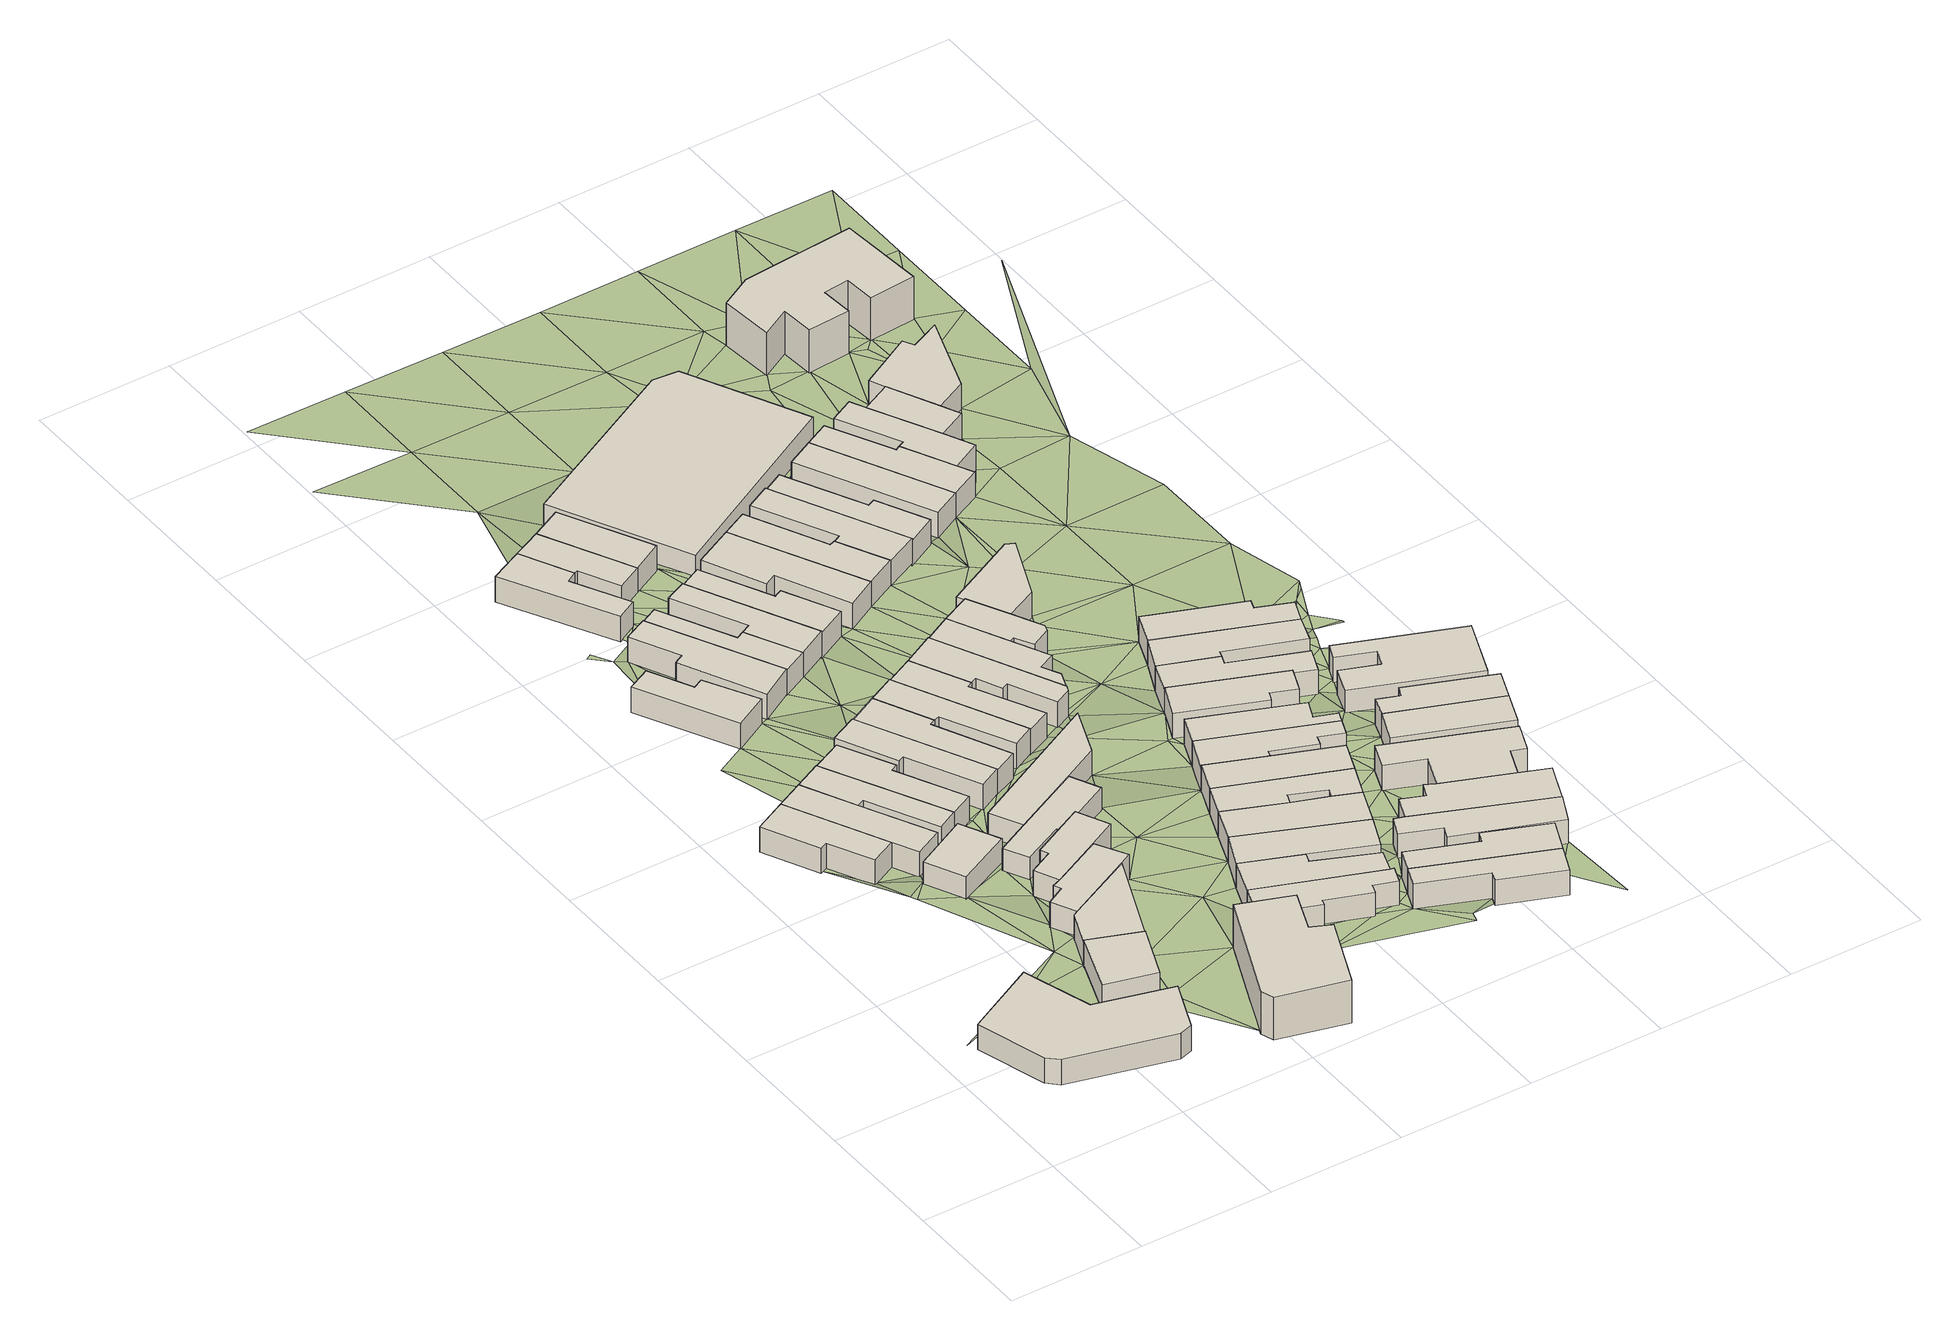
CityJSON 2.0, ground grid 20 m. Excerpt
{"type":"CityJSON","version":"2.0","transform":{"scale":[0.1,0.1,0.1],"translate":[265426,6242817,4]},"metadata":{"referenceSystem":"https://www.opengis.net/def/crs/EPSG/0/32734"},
"CityObjects":{
"building1":{"type":"Building","attributes":{"address":"475 Junction Road Salt River Cape Town","building":"retail","building:levels":1,"building_height":4.1,"plus_code":"4FRW3FC6+FX9","ground_height":7,"roof_height":11.1},"geometry":[{"type":"Solid","lod":"1","boundaries":[[[[0,1,2,3]],[[1,4,5,2]],[[4,6,7,5]],[[6,8,9,7]],[[8,10,11,9]],[[10,12,13,11]],[[12,14,15,13]],[[14,0,3,15]],[[3,2,5,7,9,11,13,15]],[[14,12,10,8,6,4,1,0]]]]}]},
"building2":{"type":"Building","attributes":{"address":"21 Greef Street Salt River Cape Town","building":"house","building:levels":1,"building_height":4.1,"plus_code":"4FRW3FC6+MX3","ground_height":6.04,"roof_height":10.14},"geometry":[{"type":"Solid","lod":"1","boundaries":[[[[16,17,18,19]],[[17,20,21,18]],[[20,22,23,21]],[[22,24,25,23]],[[24,26,27,25]],[[26,16,19,27]],[[19,18,21,23,25,27]],[[26,24,22,20,17,16]]]]}]},
"building3":{"type":"Building","attributes":{"address":"30 Westminster Road Salt River Cape Town","building":"house","building:levels":1,"building_height":4.1,"plus_code":"4FRW3FC7+F2Q","ground_height":7.09,"roof_height":11.19},"geometry":[{"type":"Solid","lod":"1","boundaries":[[[[28,29,30,31]],[[29,32,33,30]],[[32,34,35,33]],[[34,28,31,35]],[[31,30,33,35]],[[34,32,29,28]]]]}]},
"building4":{"type":"Building","attributes":{"address":"23 Greef Street Salt River Cape Town","building":"house","building:levels":1,"building_height":4.1,"plus_code":"4FRW3FC7+J2J","ground_height":6.04,"roof_height":10.14},"geometry":[{"type":"Solid","lod":"1","boundaries":[[[[36,16,19,37]],[[16,26,27,19]],[[26,38,39,27]],[[38,40,41,39]],[[40,42,43,41]],[[42,36,37,43]],[[37,19,27,39,41,43]],[[42,40,38,26,16,36]]]]}]},
"building5":{"type":"Building","attributes":{"address":"16 Westminster Road Salt River Cape Town","building":"house","building:levels":1,"building_height":4.1,"plus_code":"4FRW3FC7+H2W","ground_height":6.16,"roof_height":10.26},"geometry":[{"type":"Solid","lod":"1","boundaries":[[[[44,45,46,47]],[[45,48,49,46]],[[48,50,51,49]],[[50,44,47,51]],[[47,46,49,51]],[[50,48,45,44]]]]}]},
"building6":{"type":"Building","attributes":{"address":"25 Greef Street Salt River Cape Town","building":"house","building:levels":1,"building_height":4.1,"plus_code":"4FRW3FC7+M23","ground_height":6.04,"roof_height":10.14},"geometry":[{"type":"Solid","lod":"1","boundaries":[[[[52,36,37,53]],[[36,42,43,37]],[[42,54,55,43]],[[54,56,57,55]],[[56,58,59,57]],[[58,52,53,59]],[[53,37,43,55,57,59]],[[58,56,54,42,36,52]]]]}]},
"building7":{"type":"Building","attributes":{"address":"26 Westminster Road Salt River Cape Town","building":"house","building:levels":1,"building_height":4.1,"plus_code":"4FRW3FC7+G36","ground_height":6.74,"roof_height":10.84},"geometry":[{"type":"Solid","lod":"1","boundaries":[[[[60,61,62,63]],[[61,64,65,62]],[[64,66,67,65]],[[66,68,69,67]],[[68,60,63,69]],[[63,62,65,67,69]],[[68,66,64,61,60]]]]}]},
"building8":{"type":"Building","attributes":{"address":"30 Greef Street Salt River Cape Town","building":"house","building:levels":1,"building_height":4.1,"plus_code":"4FRW3FC6+QX5","ground_height":5.65,"roof_height":9.75},"geometry":[{"type":"Solid","lod":"1","boundaries":[[[[70,71,72,73]],[[71,74,75,72]],[[74,76,77,75]],[[76,78,79,77]],[[78,80,81,79]],[[80,70,73,81]],[[73,72,75,77,79,81]],[[80,78,76,74,71,70]]]]}]},
"building9":{"type":"Building","attributes":{"address":"24 Westminster Road Salt River Cape Town","building":"house","building:levels":1,"building_height":4.1,"plus_code":"4FRW3FC7+G3V","ground_height":6.74,"roof_height":10.84},"geometry":[{"type":"Solid","lod":"1","boundaries":[[[[61,82,83,62]],[[82,84,85,83]],[[84,86,87,85]],[[86,88,89,87]],[[88,90,91,89]],[[90,92,93,91]],[[92,64,65,93]],[[64,61,62,65]],[[62,83,85,87,89,91,93,65]],[[64,92,90,88,86,84,82,61]]]]}]},
"building10":{"type":"Building","attributes":{"address":"27 Greef Street Salt River Cape Town","building":"house","building:levels":1,"building_height":4.1,"plus_code":"4FRW3FC7+J2X","ground_height":5.93,"roof_height":10.03},"geometry":[{"type":"Solid","lod":"1","boundaries":[[[[94,95,96,97]],[[95,98,99,96]],[[98,100,101,99]],[[100,102,103,101]],[[102,104,105,103]],[[104,94,97,105]],[[97,96,99,101,103,105]],[[104,102,100,98,95,94]]]]}]},
"building11":{"type":"Building","attributes":{"address":"47 Westminster Road Salt River Cape Town","building":"retail","building:levels":2,"building_height":6.9,"plus_code":"4FRW3FC7+C4C","ground_height":7.15,"roof_height":14.05},"geometry":[{"type":"Solid","lod":"1","boundaries":[[[[106,107,108,109]],[[107,110,111,108]],[[110,112,113,111]],[[112,114,115,113]],[[114,116,117,115]],[[116,118,119,117]],[[118,106,109,119]],[[109,108,111,113,115,117,119]],[[118,116,114,112,110,107,106]]]]}]},
"building12":{"type":"Building","attributes":{"address":"Westminster Road Salt River Cape Town","building":"house","building:levels":1,"building_height":4.1,"plus_code":"4FRW3FC7+H38","ground_height":6.74,"roof_height":10.84},"geometry":[{"type":"Solid","lod":"1","boundaries":[[[[84,120,121,85]],[[120,122,123,121]],[[122,124,125,123]],[[124,126,127,125]],[[126,128,129,127]],[[128,130,131,129]],[[130,86,87,131]],[[86,84,85,87]],[[85,121,123,125,127,129,131,87]],[[86,130,128,126,124,122,120,84]]]]}]},
"building13":{"type":"Building","attributes":{"address":"48 Foundry Road Salt River Cape Town","building":"house","building:levels":1,"building_height":4.1,"plus_code":"4FRW3FC6+VX5","ground_height":5.09,"roof_height":9.19},"geometry":[{"type":"Solid","lod":"1","boundaries":[[[[132,133,134,135]],[[133,136,137,134]],[[136,138,139,137]],[[138,140,141,139]],[[140,142,143,141]],[[142,132,135,143]],[[135,134,137,139,141,143]],[[142,140,138,136,133,132]]]]}]},
"building14":{"type":"Building","attributes":{"address":"Greef Street Salt River Cape Town","building":"house","building:levels":1,"building_height":4.1,"plus_code":"4FRW3FC7+Q2F","ground_height":5.55,"roof_height":9.65},"geometry":[{"type":"Solid","lod":"1","boundaries":[[[[144,145,146,147]],[[145,148,149,146]],[[148,150,151,149]],[[150,152,153,151]],[[152,154,155,153]],[[154,144,147,155]],[[147,146,149,151,153,155]],[[154,152,150,148,145,144]]]]}]},
"building15":{"type":"Building","attributes":{"address":"29 Greef Street Salt River Cape Town","building":"house","building:levels":1,"building_height":4.1,"plus_code":"4FRW3FC7+M36","ground_height":5.93,"roof_height":10.03},"geometry":[{"type":"Solid","lod":"1","boundaries":[[[[156,157,158,159]],[[157,160,161,158]],[[160,162,163,161]],[[162,164,165,163]],[[164,166,167,165]],[[166,156,159,167]],[[159,158,161,163,165,167]],[[166,164,162,160,157,156]]]]}]},
"building16":{"type":"Building","attributes":{"address":"Westminster Road Salt River Cape Town","building":"house","building:levels":1,"building_height":4.1,"plus_code":"4FRW3FC7+H3W","ground_height":5.91,"roof_height":10.01},"geometry":[{"type":"Solid","lod":"1","boundaries":[[[[168,169,170,171]],[[169,172,173,170]],[[172,174,175,173]],[[174,176,177,175]],[[176,178,179,177]],[[178,180,181,179]],[[180,182,183,181]],[[182,168,171,183]],[[171,170,173,175,177,179,181,183]],[[182,180,178,176,174,172,169,168]]]]}]},
"building17":{"type":"Building","attributes":{"address":"Greef Street Salt River Cape Town","building":"house","building:levels":1,"building_height":4.1,"plus_code":"4FRW3FC7+R23","ground_height":5.38,"roof_height":9.48},"geometry":[{"type":"Solid","lod":"1","boundaries":[[[[184,185,186,187]],[[185,188,189,186]],[[188,190,191,189]],[[190,192,193,191]],[[192,194,195,193]],[[194,184,187,195]],[[187,186,189,191,193,195]],[[194,192,190,188,185,184]]]]}]},
"building18":{"type":"Building","attributes":{"address":"31 Greef Street Salt River Cape Town","building":"house","building:levels":1,"building_height":4.1,"plus_code":"4FRW3FC7+M38","ground_height":5.55,"roof_height":9.65},"geometry":[{"type":"Solid","lod":"1","boundaries":[[[[196,197,198,199]],[[197,200,201,198]],[[200,202,203,201]],[[202,204,205,203]],[[204,206,207,205]],[[206,196,199,207]],[[199,198,201,203,205,207]],[[206,204,202,200,197,196]]]]}]},
"building19":{"type":"Building","attributes":{"address":"50 Foundry Road Salt River Cape Town","building":"house","building:levels":1,"building_height":4.1,"plus_code":"4FRW3FC7+V2J","ground_height":5.09,"roof_height":9.19},"geometry":[{"type":"Solid","lod":"1","boundaries":[[[[142,140,141,143]],[[140,208,209,141]],[[208,210,211,209]],[[210,212,213,211]],[[212,214,215,213]],[[214,142,143,215]],[[143,141,209,211,213,215]],[[214,212,210,208,140,142]]]]}]},
"building20":{"type":"Building","attributes":{"address":"18 Westminster Road Salt River Cape Town","building":"house","building:levels":1,"building_height":4.1,"plus_code":"4FRW3FC7+J4C","ground_height":5.91,"roof_height":10.01},"geometry":[{"type":"Solid","lod":"1","boundaries":[[[[172,216,217,173]],[[216,218,219,217]],[[218,220,221,219]],[[220,174,175,221]],[[174,172,173,175]],[[173,217,219,221,175]],[[174,220,218,216,172]]]]}]},
"building21":{"type":"Building","attributes":{"address":"Greef Street Salt River Cape Town","building":"house","building:levels":1,"building_height":4.1,"plus_code":"4FRW3FC7+R36","ground_height":5.38,"roof_height":9.48},"geometry":[{"type":"Solid","lod":"1","boundaries":[[[[190,188,189,191]],[[188,222,223,189]],[[222,224,225,223]],[[224,226,227,225]],[[226,228,229,227]],[[228,190,191,229]],[[191,189,223,225,227,229]],[[228,226,224,222,188,190]]]]}]},
"building22":{"type":"Building","attributes":{"address":"52 Foundry Road Salt River Cape Town","building":"house","building:levels":1,"building_height":4.1,"plus_code":"4FRW3FC7+V2P","ground_height":5.09,"roof_height":9.19},"geometry":[{"type":"Solid","lod":"1","boundaries":[[[[214,212,213,215]],[[212,230,231,213]],[[230,232,233,231]],[[232,214,215,233]],[[215,213,231,233]],[[232,230,212,214]]]]}]},
"building23":{"type":"Building","attributes":{"address":"33 Greef Street Salt River Cape Town","building":"house","building:levels":1,"building_height":4.1,"plus_code":"4FRW3FC7+M3Q","ground_height":5.55,"roof_height":9.65},"geometry":[{"type":"Solid","lod":"1","boundaries":[[[[234,196,199,235]],[[196,206,207,199]],[[206,236,237,207]],[[236,238,239,237]],[[238,240,241,239]],[[240,234,235,241]],[[235,199,207,237,239,241]],[[240,238,236,206,196,234]]]]}]},
"building24":{"type":"Building","attributes":{"address":"45 Westminster Road Salt River Cape Town","building":"house","building:levels":1,"building_height":4.1,"plus_code":"4FRW3FC7+F4Q","ground_height":6.74,"roof_height":10.84},"geometry":[{"type":"Solid","lod":"1","boundaries":[[[[242,243,244,245]],[[243,246,247,244]],[[246,248,249,247]],[[248,250,251,249]],[[250,252,253,251]],[[252,254,255,253]],[[254,256,257,255]],[[256,258,259,257]],[[258,242,245,259]],[[245,244,247,249,251,253,255,257,259]],[[258,256,254,252,250,248,246,243,242]]]]}]},
"building25":{"type":"Building","attributes":{"address":"43 Westminster Road Salt River Cape Town","building":"house","building:levels":1,"building_height":4.1,"plus_code":"4FRW3FC7+F5P","ground_height":6.65,"roof_height":10.75},"geometry":[{"type":"Solid","lod":"1","boundaries":[[[[260,261,262,263]],[[261,264,265,262]],[[264,266,267,265]],[[266,268,269,267]],[[268,270,271,269]],[[270,260,263,271]],[[263,262,265,267,269,271]],[[270,268,266,264,261,260]]]]}]},
"building26":{"type":"Building","attributes":{"address":"Greef Street Salt River Cape Town","building":"house","building:levels":1,"building_height":4.1,"plus_code":"4FRW3FC7+R33","ground_height":5.1,"roof_height":9.2},"geometry":[{"type":"Solid","lod":"1","boundaries":[[[[272,273,274,275]],[[273,276,277,274]],[[276,278,279,277]],[[278,280,281,279]],[[280,282,283,281]],[[282,272,275,283]],[[275,274,277,279,281,283]],[[282,280,278,276,273,272]]]]}]},
"building27":{"type":"Building","attributes":{"address":"35 Greef Street Salt River Cape Town","building":"house","building:levels":1,"building_height":4.1,"plus_code":"4FRW3FC7+M4F","ground_height":5.43,"roof_height":9.53},"geometry":[{"type":"Solid","lod":"1","boundaries":[[[[284,285,286,287]],[[285,288,289,286]],[[288,290,291,289]],[[290,292,293,291]],[[292,294,295,293]],[[294,284,287,295]],[[287,286,289,291,293,295]],[[294,292,290,288,285,284]]]]}]},
"building28":{"type":"Building","attributes":{"address":"41 Westminster Road Salt River Cape Town","building":"house","building:levels":1,"building_height":4.1,"plus_code":"4FRW3FC7+G54","ground_height":6.65,"roof_height":10.75},"geometry":[{"type":"Solid","lod":"1","boundaries":[[[[270,268,269,271]],[[268,296,297,269]],[[296,298,299,297]],[[298,300,301,299]],[[300,270,271,301]],[[271,269,297,299,301]],[[300,298,296,268,270]]]]}]},
"building29":{"type":"Building","attributes":{"address":"37 Greef Street Salt River Cape Town","building":"house","building:levels":1,"building_height":4.1,"plus_code":"4FRW3FC7+P48","ground_height":5.43,"roof_height":9.53},"geometry":[{"type":"Solid","lod":"1","boundaries":[[[[302,284,287,303]],[[284,294,295,287]],[[294,304,305,295]],[[304,306,307,305]],[[306,308,309,307]],[[308,310,311,309]],[[310,312,313,311]],[[312,314,315,313]],[[314,302,303,315]],[[303,287,295,305,307,309,311,313,315]],[[314,312,310,308,306,304,294,284,302]]]]}]},
"building30":{"type":"Building","attributes":{"address":"40 Greef Street Salt River Cape Town","building":"house","building:levels":1,"building_height":4.1,"plus_code":"4FRW3FC7+R3Q","ground_height":5.1,"roof_height":9.2},"geometry":[{"type":"Solid","lod":"1","boundaries":[[[[316,317,318,319]],[[317,320,321,318]],[[320,322,323,321]],[[322,324,325,323]],[[324,326,327,325]],[[326,316,319,327]],[[319,318,321,323,325,327]],[[326,324,322,320,317,316]]]]}]},
"building31":{"type":"Building","attributes":{"address":"39 Westminster Road Salt River Cape Town","building":"house","building:levels":1,"building_height":4.1,"plus_code":"4FRW3FC7+G5H","ground_height":6.65,"roof_height":10.75},"geometry":[{"type":"Solid","lod":"1","boundaries":[[[[300,298,299,301]],[[298,328,329,299]],[[328,330,331,329]],[[330,332,333,331]],[[332,334,335,333]],[[334,300,301,335]],[[301,299,329,331,333,335]],[[334,332,330,328,298,300]]]]}]},
"building32":{"type":"Building","attributes":{"address":"39 Greef Street Salt River Cape Town","building":"house","building:levels":1,"building_height":4.1,"plus_code":"4FRW3FC7+P52","ground_height":5.2,"roof_height":9.3},"geometry":[{"type":"Solid","lod":"1","boundaries":[[[[336,337,338,339]],[[337,340,341,338]],[[340,342,343,341]],[[342,344,345,343]],[[344,346,347,345]],[[346,348,349,347]],[[348,336,339,349]],[[339,338,341,343,345,347,349]],[[348,346,344,342,340,337,336]]]]}]},
"building33":{"type":"Building","attributes":{"address":"37 Westminster Road Salt River Cape Town","building":"house","building:levels":1,"building_height":4.1,"plus_code":"4FRW3FC7+G6R","ground_height":6.65,"roof_height":10.75},"geometry":[{"type":"Solid","lod":"1","boundaries":[[[[334,332,333,335]],[[332,350,351,333]],[[350,352,353,351]],[[352,330,331,353]],[[330,328,329,331]],[[328,354,355,329]],[[354,356,357,355]],[[356,334,335,357]],[[335,333,351,353,331,329,355,357]],[[356,354,328,330,352,350,332,334]]]]}]},
"building34":{"type":"Building","attributes":{"address":"42 Greef Street Salt River Cape Town","building":"house","building:levels":1,"building_height":4.1,"plus_code":"4FRW3FC7+R4R","ground_height":5.1,"roof_height":9.2},"geometry":[{"type":"Solid","lod":"1","boundaries":[[[[326,358,359,327]],[[358,360,361,359]],[[360,362,363,361]],[[362,364,365,363]],[[364,316,319,365]],[[316,326,327,319]],[[327,359,361,363,365,319]],[[316,364,362,360,358,326]]]]}]},
"building35":{"type":"Building","attributes":{"address":"35 Westminster Road Salt River Cape Town","building":"house","building:levels":1,"building_height":4.1,"plus_code":"4FRW3FC7+H66","ground_height":6.65,"roof_height":10.75},"geometry":[{"type":"Solid","lod":"1","boundaries":[[[[354,366,367,355]],[[366,368,369,367]],[[368,370,371,369]],[[370,356,357,371]],[[356,354,355,357]],[[355,367,369,371,357]],[[356,370,368,366,354]]]]}]},
"building36":{"type":"Building","attributes":{"address":"48 Portland Road Salt River Cape Town","building":"house","building:levels":1,"building_height":4.1,"plus_code":"4FRW3FC7+C6X","ground_height":7.24,"roof_height":11.34},"geometry":[{"type":"Solid","lod":"1","boundaries":[[[[372,373,374,375]],[[373,376,377,374]],[[376,378,379,377]],[[378,380,381,379]],[[380,382,383,381]],[[382,372,375,383]],[[375,374,377,379,381,383]],[[382,380,378,376,373,372]]]]}]},
"building37":{"type":"Building","attributes":{"address":"41 Greef Street Salt River Cape Town","building":"house","building:levels":1,"building_height":4.1,"plus_code":"4FRW3FC7+P5F","ground_height":5.2,"roof_height":9.3},"geometry":[{"type":"Solid","lod":"1","boundaries":[[[[384,336,339,385]],[[336,348,349,339]],[[348,386,387,349]],[[386,388,389,387]],[[388,390,391,389]],[[390,392,393,391]],[[392,394,395,393]],[[394,384,385,395]],[[385,339,349,387,389,391,393,395]],[[394,392,390,388,386,348,336,384]]]]}]},
"building38":{"type":"Building","attributes":{"address":"46 Portland Road Salt River Cape Town","building":"house","building:levels":1,"building_height":4.1,"plus_code":"4FRW3FC7+F73","ground_height":7.24,"roof_height":11.34},"geometry":[{"type":"Solid","lod":"1","boundaries":[[[[372,396,397,375]],[[396,398,399,397]],[[398,400,401,399]],[[400,402,403,401]],[[402,373,374,403]],[[373,372,375,374]],[[375,397,399,401,403,374]],[[373,402,400,398,396,372]]]]}]},
"building39":{"type":"Building","attributes":{"address":"70 Foundry Road Salt River Cape Town","building":"industrial","building:levels":1,"building_height":4.1,"plus_code":"4FRW3FC7+W46","ground_height":4.49,"roof_height":8.59},"geometry":[{"type":"Solid","lod":"1","boundaries":[[[[404,405,406,407]],[[405,408,409,406]],[[408,410,411,409]],[[410,412,413,411]],[[412,404,407,413]],[[407,406,409,411,413]],[[412,410,408,405,404]]]]}]},
"building40":{"type":"Building","attributes":{"address":"33 Westminster Road Salt River Cape Town","building":"house","building:levels":1,"building_height":4.1,"plus_code":"4FRW3FC7+H6R","ground_height":6.02,"roof_height":10.12},"geometry":[{"type":"Solid","lod":"1","boundaries":[[[[414,415,416,417]],[[415,418,419,416]],[[418,420,421,419]],[[420,422,423,421]],[[422,424,425,423]],[[424,426,427,425]],[[426,428,429,427]],[[428,414,417,429]],[[417,416,419,421,423,425,427,429]],[[428,426,424,422,420,418,415,414]]]]}]},
"building41":{"type":"Building","attributes":{"address":"44 Greef Street Salt River Cape Town","building":"house","building:levels":1,"building_height":4.1,"plus_code":"4FRW3FC7+R4X","ground_height":4.96,"roof_height":9.06},"geometry":[{"type":"Solid","lod":"1","boundaries":[[[[430,431,432,433]],[[431,434,435,432]],[[434,436,437,435]],[[436,438,439,437]],[[438,440,441,439]],[[440,430,433,441]],[[433,432,435,437,439,441]],[[440,438,436,434,431,430]]]]}]},
"building42":{"type":"Building","attributes":{"address":"31 Westminster Road Salt River Cape Town","building":"house","building:levels":1,"building_height":4.1,"plus_code":"4FRW3FC7+H6W","ground_height":6.02,"roof_height":10.12},"geometry":[{"type":"Solid","lod":"1","boundaries":[[[[428,426,427,429]],[[426,442,443,427]],[[442,444,445,443]],[[444,446,447,445]],[[446,448,449,447]],[[448,428,429,449]],[[429,427,443,445,447,449]],[[448,446,444,442,426,428]]]]}]},
"building43":{"type":"Building","attributes":{"address":"Portland Road Salt River Cape Town","building":"house","building:levels":1,"building_height":4.1,"plus_code":"4FRW3FC7+F7G","ground_height":6.65,"roof_height":10.75},"geometry":[{"type":"Solid","lod":"1","boundaries":[[[[450,451,452,453]],[[451,454,455,452]],[[454,456,457,455]],[[456,458,459,457]],[[458,460,461,459]],[[460,462,463,461]],[[462,450,453,463]],[[453,452,455,457,459,461,463]],[[462,460,458,456,454,451,450]]]]}]},
"building44":{"type":"Building","attributes":{"address":"43 Greef Street Salt River Cape Town","building":"house","building:levels":1,"building_height":4.1,"plus_code":"4FRW3FC7+Q54","ground_height":4.96,"roof_height":9.06},"geometry":[{"type":"Solid","lod":"1","boundaries":[[[[464,465,466,467]],[[465,468,469,466]],[[468,470,471,469]],[[470,472,473,471]],[[472,474,475,473]],[[474,464,467,475]],[[467,466,469,471,473,475]],[[474,472,470,468,465,464]]]]}]},
"building45":{"type":"Building","attributes":{"address":"29 Westminster Road Salt River Cape Town","building":"house","building:levels":1,"building_height":4.1,"plus_code":"4FRW3FC7+J6M","ground_height":6.02,"roof_height":10.12},"geometry":[{"type":"Solid","lod":"1","boundaries":[[[[476,477,478,479]],[[477,480,481,478]],[[480,482,483,481]],[[482,484,485,483]],[[484,486,487,485]],[[486,476,479,487]],[[479,478,481,483,485,487]],[[486,484,482,480,477,476]]]]}]},
"building46":{"type":"Building","attributes":{"address":"46 Greef Street Salt River Cape Town","building":"house","building:levels":1,"building_height":4.1,"plus_code":"4FRW3FC7+V52","ground_height":4.63,"roof_height":8.73},"geometry":[{"type":"Solid","lod":"1","boundaries":[[[[488,489,490,491]],[[489,492,493,490]],[[492,494,495,493]],[[494,496,497,495]],[[496,498,499,497]],[[498,488,491,499]],[[491,490,493,495,497,499]],[[498,496,494,492,489,488]]]]}]},
"building47":{"type":"Building","attributes":{"address":"Portland Road Salt River Cape Town","building":"house","building:levels":1,"building_height":4.1,"plus_code":"4FRW3FC7+F7X","ground_height":6.42,"roof_height":10.52},"geometry":[{"type":"Solid","lod":"1","boundaries":[[[[500,501,502,503]],[[501,504,505,502]],[[504,506,507,505]],[[506,508,509,507]],[[508,510,511,509]],[[510,512,513,511]],[[512,514,515,513]],[[514,500,503,515]],[[503,502,505,507,509,511,513,515]],[[514,512,510,508,506,504,501,500]]]]}]},
"building48":{"type":"Building","attributes":{"address":"27 Westminster Road Salt River Cape Town","building":"house","building:levels":1,"building_height":4.1,"plus_code":"4FRW3FC7+J6Q","ground_height":5.52,"roof_height":9.62},"geometry":[{"type":"Solid","lod":"1","boundaries":[[[[516,517,518,519]],[[517,520,521,518]],[[520,522,523,521]],[[522,524,525,523]],[[524,526,527,525]],[[526,528,529,527]],[[528,516,519,529]],[[519,518,521,523,525,527,529]],[[528,526,524,522,520,517,516]]]]}]},
"building49":{"type":"Building","attributes":{"address":"48 Greef Street Salt River Cape Town","building":"house","building:levels":1,"building_height":4.1,"plus_code":"4FRW3FC7+V55","ground_height":4.49,"roof_height":8.59},"geometry":[{"type":"Solid","lod":"1","boundaries":[[[[530,531,532,533]],[[531,534,535,532]],[[534,536,537,535]],[[536,530,533,537]],[[533,532,535,537]],[[536,534,531,530]]]]}]},
"building50":{"type":"Building","attributes":{"address":"Portland Road Salt River Cape Town","building":"house","building:levels":1,"building_height":4.1,"plus_code":"4FRW3FC7+G86","ground_height":6.42,"roof_height":10.52},"geometry":[{"type":"Solid","lod":"1","boundaries":[[[[504,538,539,505]],[[538,540,541,539]],[[540,542,543,541]],[[542,544,545,543]],[[544,546,547,545]],[[546,548,549,547]],[[548,506,507,549]],[[506,504,505,507]],[[505,539,541,543,545,547,549,507]],[[506,548,546,544,542,540,538,504]]]]}]},
"building51":{"type":"Building","attributes":{"address":"25 Westminster Road Salt River Cape Town","building":"house","building:levels":1,"building_height":4.1,"plus_code":"4FRW3FC7+M72","ground_height":5.52,"roof_height":9.62},"geometry":[{"type":"Solid","lod":"1","boundaries":[[[[528,526,527,529]],[[526,550,551,527]],[[550,552,553,551]],[[552,554,555,553]],[[554,556,557,555]],[[556,528,529,557]],[[529,527,551,553,555,557]],[[556,554,552,550,526,528]]]]}]},
"building52":{"type":"Building","attributes":{"address":"23 Westminster Road Salt River Cape Town","building":"house","building:levels":1,"building_height":4.1,"plus_code":"4FRW3FC7+M7F","ground_height":5.52,"roof_height":9.62},"geometry":[{"type":"Solid","lod":"1","boundaries":[[[[556,554,555,557]],[[554,558,559,555]],[[558,560,561,559]],[[560,562,563,561]],[[562,564,565,563]],[[564,556,557,565]],[[557,555,559,561,563,565]],[[564,562,560,558,554,556]]]]}]},
"building53":{"type":"Building","attributes":{"address":"50 Greef Street Salt River Cape Town","building":"house","building:levels":1,"building_height":4.1,"plus_code":"4FRW3FC7+V63","ground_height":4.49,"roof_height":8.59},"geometry":[{"type":"Solid","lod":"1","boundaries":[[[[566,567,568,569]],[[567,570,571,568]],[[570,572,573,571]],[[572,530,533,573]],[[530,536,537,533]],[[536,574,575,537]],[[574,566,569,575]],[[569,568,571,573,533,537,575]],[[574,536,530,572,570,567,566]]]]}]},
"building54":{"type":"Building","attributes":{"address":"38 Portland Road Salt River Cape Town","building":"house","building:levels":1,"building_height":4.1,"plus_code":"4FRW3FC7+G8V","ground_height":6.34,"roof_height":10.44},"geometry":[{"type":"Solid","lod":"1","boundaries":[[[[576,577,578,579]],[[577,580,581,578]],[[580,582,583,581]],[[582,576,579,583]],[[579,578,581,583]],[[582,580,577,576]]]]}]},
"building55":{"type":"Building","attributes":{"address":"36 Portland Road Salt River Cape Town","building":"house","building:levels":1,"building_height":4.1,"plus_code":"4FRW3FC7+H87","ground_height":6.34,"roof_height":10.44},"geometry":[{"type":"Solid","lod":"1","boundaries":[[[[576,582,583,579]],[[582,584,585,583]],[[584,586,587,585]],[[586,588,589,587]],[[588,590,591,589]],[[590,576,579,591]],[[579,583,585,587,589,591]],[[590,588,586,584,582,576]]]]}]},
"building56":{"type":"Building","attributes":{"address":"10 Westminster Road Salt River Cape Town","building":"house","building:levels":1,"building_height":4.1,"plus_code":"4FRW3FC7+V6M","ground_height":4.49,"roof_height":8.59},"geometry":[{"type":"Solid","lod":"1","boundaries":[[[[592,593,594,595]],[[593,596,597,594]],[[596,598,599,597]],[[598,567,568,599]],[[567,566,569,568]],[[566,600,601,569]],[[600,602,603,601]],[[602,592,595,603]],[[595,594,597,599,568,569,601,603]],[[602,600,566,567,598,596,593,592]]]]}]},
"building57":{"type":"Building","attributes":{"address":"34 Portland Road Salt River Cape Town","building":"house","building:levels":1,"building_height":4.1,"plus_code":"4FRW3FC7+H8W","ground_height":5.67,"roof_height":9.77},"geometry":[{"type":"Solid","lod":"1","boundaries":[[[[604,605,606,607]],[[605,608,609,606]],[[608,610,611,609]],[[610,612,613,611]],[[612,614,615,613]],[[614,616,617,615]],[[616,618,619,617]],[[618,604,607,619]],[[607,606,609,611,613,615,617,619]],[[618,616,614,612,610,608,605,604]]]]}]},
"building58":{"type":"Building","attributes":{"address":"8 Westminster Road Salt River Cape Town","building":"house","building:levels":1,"building_height":4.1,"plus_code":"4FRW3FC7+V6Q","ground_height":4.49,"roof_height":8.59},"geometry":[{"type":"Solid","lod":"1","boundaries":[[[[592,602,603,595]],[[602,620,621,603]],[[620,622,623,621]],[[622,624,625,623]],[[624,592,595,625]],[[595,603,621,623,625]],[[624,622,620,602,592]]]]}]},
"building59":{"type":"Building","attributes":{"address":"6 Westminster Road Salt River Cape Town","building":"house","building:levels":1,"building_height":4.1,"plus_code":"4FRW3FC7+V7V","ground_height":4.42,"roof_height":8.52},"geometry":[{"type":"Solid","lod":"1","boundaries":[[[[626,627,628,629]],[[627,630,631,628]],[[630,632,633,631]],[[632,634,635,633]],[[634,636,637,635]],[[636,638,639,637]],[[638,626,629,639]],[[629,628,631,633,635,637,639]],[[638,636,634,632,630,627,626]]]]}]},
"building60":{"type":"Building","attributes":{"address":"70 Foundry Road Salt River Cape Town","building":"industrial","building:levels":2,"building_height":6.9,"plus_code":"4FRW3FC7+X7C","ground_height":4.25,"roof_height":11.15},"geometry":[{"type":"Solid","lod":"1","boundaries":[[[[640,641,642,643]],[[641,644,645,642]],[[644,646,647,645]],[[646,648,649,647]],[[648,650,651,649]],[[650,652,653,651]],[[652,654,655,653]],[[654,656,657,655]],[[656,658,659,657]],[[658,660,661,659]],[[660,640,643,661]],[[643,642,645,647,649,651,653,655,657,659,661]],[[660,658,656,654,652,650,648,646,644,641,640]]]]}]},
"terrain1":{"type":"TINRelief","geometry":[{"type":"CompositeSurface","lod":"1","boundaries":[[[662,663,4]],[[4,664,665]],[[665,28,4]],[[665,664,666]],[[667,668,669]],[[670,667,669]],[[28,662,4]],[[667,670,671]],[[670,672,671]],[[665,666,673]],[[674,672,662]],[[671,672,674]],[[675,667,671]],[[667,675,676]],[[673,666,677]],[[662,28,678]],[[679,674,662]],[[666,680,677]],[[678,679,662]],[[671,681,675]],[[34,673,677]],[[678,682,679]],[[679,683,674]],[[36,52,684]],[[44,681,671]],[[685,686,679]],[[686,683,679]],[[687,688,689]],[[674,683,690]],[[688,681,689]],[[684,52,691]],[[677,680,114]],[[692,674,690]],[[686,693,683]],[[677,114,34]],[[44,689,681]],[[690,683,694]],[[694,683,695]],[[689,44,696]],[[695,683,697]],[[698,691,52]],[[694,695,699]],[[699,695,697]],[[700,701,702]],[[52,703,698]],[[692,704,44]],[[44,704,696]],[[705,692,690]],[[706,707,708]],[[707,700,709]],[[702,710,700]],[[698,711,691]],[[712,702,701]],[[710,709,700]],[[713,694,699]],[[704,692,705]],[[714,696,704]],[[703,160,698]],[[712,715,702]],[[716,696,714]],[[717,710,702]],[[717,709,710]],[[160,703,102]],[[718,34,114]],[[102,100,716]],[[712,711,715]],[[719,707,709]],[[718,61,34]],[[160,102,716]],[[720,713,699]],[[711,698,156]],[[714,704,721]],[[719,709,145]],[[711,156,715]],[[716,721,160]],[[716,714,721]],[[160,721,162]],[[704,722,721]],[[719,723,724]],[[145,725,719]],[[61,718,82]],[[726,114,112]],[[114,726,243]],[[727,82,120]],[[719,725,723]],[[718,114,243]],[[728,715,156]],[[107,729,110]],[[730,140,731]],[[730,731,723]],[[144,715,728]],[[729,112,110]],[[722,704,732]],[[208,140,730]],[[725,733,723]],[[120,82,734]],[[723,733,730]],[[728,156,196]],[[112,735,726]],[[192,733,725]],[[122,120,734]],[[718,736,82]],[[718,243,737]],[[738,142,214]],[[112,729,735]],[[733,192,190]],[[728,739,144]],[[740,730,733]],[[82,736,734]],[[190,228,733]],[[741,122,734]],[[742,738,743]],[[744,730,740]],[[737,736,718]],[[728,196,234]],[[745,746,747]],[[704,218,732]],[[745,732,746]],[[746,748,747]],[[729,749,735]],[[738,214,750]],[[222,739,728]],[[232,750,214]],[[735,749,751]],[[740,752,744]],[[284,728,234]],[[741,216,172]],[[334,734,736]],[[222,728,284]],[[753,743,754]],[[752,755,744]],[[750,232,755]],[[756,749,729]],[[741,734,370]],[[746,732,218]],[[734,334,356]],[[750,755,757]],[[758,755,752]],[[759,756,729]],[[218,240,746]],[[752,760,758]],[[757,755,758]],[[761,760,752]],[[738,750,762]],[[216,741,370]],[[222,284,276]],[[356,370,734]],[[743,738,762]],[[763,749,764]],[[761,765,760]],[[764,749,756]],[[766,767,768]],[[760,765,769]],[[268,266,770]],[[240,218,771]],[[766,771,767]],[[758,772,757]],[[773,768,767]],[[302,276,284]],[[765,276,324]],[[765,324,769]],[[756,774,764]],[[775,767,771]],[[776,764,774]],[[770,266,777]],[[775,778,767]],[[218,775,771]],[[302,324,276]],[[743,779,754]],[[780,776,777]],[[428,216,370]],[[756,759,781]],[[782,218,216]],[[776,774,402]],[[772,783,757]],[[777,776,402]],[[775,218,784]],[[779,743,762]],[[324,302,785]],[[428,782,216]],[[770,777,402]],[[756,781,378]],[[783,786,757]],[[402,787,770]],[[324,785,326]],[[332,330,350]],[[788,378,781]],[[298,770,787]],[[218,476,784]],[[786,434,757]],[[350,330,352]],[[762,750,408]],[[789,787,402]],[[782,476,218]],[[790,791,784]],[[792,754,779]],[[782,428,448]],[[793,794,795]],[[298,787,454]],[[796,326,785]],[[791,790,794]],[[477,782,448]],[[789,402,400]],[[797,786,783]],[[797,783,798]],[[386,348,799]],[[799,348,795]],[[794,790,795]],[[800,787,789]],[[384,796,785]],[[298,454,801]],[[782,477,476]],[[790,784,476]],[[326,796,358]],[[797,802,786]],[[298,801,328]],[[390,799,795]],[[801,454,451]],[[795,790,390]],[[803,804,368]],[[400,398,789]],[[477,448,480]],[[408,779,762]],[[805,328,801]],[[434,404,757]],[[528,790,476]],[[806,328,805]],[[354,328,806]],[[803,368,366]],[[807,805,801]],[[808,394,392]],[[809,358,796]],[[810,789,398]],[[807,811,805]],[[790,528,556]],[[394,808,812]],[[792,779,813]],[[790,564,390]],[[806,805,811]],[[392,390,564]],[[448,814,480]],[[431,358,809]],[[806,815,354]],[[815,366,354]],[[816,803,817]],[[817,803,366]],[[392,564,808]],[[790,556,564]],[[408,813,779]],[[806,811,818]],[[796,472,809]],[[817,366,815]],[[819,494,492]],[[810,398,396]],[[811,820,818]],[[821,819,492]],[[434,819,404]],[[810,372,822]],[[809,823,431]],[[396,372,810]],[[824,817,815]],[[484,482,480]],[[814,825,826]],[[814,484,480]],[[821,492,827]],[[808,828,812]],[[821,404,819]],[[829,792,813]],[[823,827,492]],[[817,830,831]],[[823,809,827]],[[817,824,830]],[[826,831,830]],[[828,808,564]],[[826,832,814]],[[832,484,814]],[[405,813,408]],[[472,833,809]],[[827,809,833]],[[812,828,470]],[[821,530,404]],[[834,835,836]],[[837,826,830]],[[542,824,815]],[[826,837,832]],[[833,472,470]],[[484,838,486]],[[838,484,832]],[[839,550,835]],[[530,572,404]],[[838,832,840]],[[832,837,841]],[[835,834,839]],[[564,562,828]],[[504,540,538]],[[841,837,842]],[[405,843,813]],[[404,572,596]],[[844,833,470]],[[838,840,845]],[[846,405,404]],[[847,572,848]],[[596,572,847]],[[834,838,845]],[[813,843,829]],[[828,844,470]],[[847,848,849]],[[542,850,824]],[[596,847,851]],[[847,849,851]],[[404,596,593]],[[845,852,834]],[[845,840,853]],[[839,834,852]],[[846,854,405]],[[855,833,844]],[[404,593,846]],[[832,841,856]],[[405,854,644]],[[857,839,852]],[[845,853,858]],[[405,644,843]],[[839,857,859]],[[860,562,560]],[[855,861,862]],[[857,852,863]],[[864,859,857]],[[863,852,865]],[[855,844,866]],[[865,852,867]],[[846,593,868]],[[593,592,624]],[[869,859,864]],[[843,870,829]],[[860,859,869]],[[562,871,828]],[[846,868,854]],[[861,855,866]],[[872,857,863]],[[562,860,873]],[[844,828,871]],[[874,593,624]],[[593,874,868]],[[863,865,875]],[[860,869,876]],[[877,861,620]],[[865,867,875]],[[868,878,854]],[[873,860,876]],[[620,861,866]],[[644,641,843]],[[879,876,869]],[[562,873,880]],[[869,881,879]],[[880,871,562]],[[641,870,843]],[[882,873,876]],[[883,866,844]],[[884,868,874]],[[620,885,622]],[[873,882,880]],[[871,886,844]],[[620,866,883]],[[884,874,636]],[[844,886,883]],[[883,885,620]],[[887,870,641]],[[888,884,636]],[[889,884,890]],[[884,888,890]],[[888,636,890]],[[890,891,889]],[[636,634,632]],[[632,890,636]],[[641,892,887]],[[893,885,883]],[[641,640,892]],[[632,885,893]],[[894,890,632]],[[887,892,640]],[[894,632,895]],[[893,895,632]],[[893,883,896]],[[894,897,640]],[[894,895,897]],[[887,640,898]],[[640,897,898]]]}]}
},
"vertices":[
[291,145,30],[177,176,30],[177,176,71],[291,145,71],[145,279,30],[145,279,71],[36,223,30],[36,223,71],[67,118,30],[67,118,71],[83,103,30],[83,103,71],[239,62,30],[239,62,71],[259,68,30],[259,68,71],
[92,751,20],[43,727,20],[43,727,61],[92,751,61],[83,646,20],[83,646,61],[94,651,20],[94,651,61],[126,587,20],[126,587,61],[164,606,20],[164,606,61],
[245,290,31],[212,200,31],[212,200,72],[245,290,72],[287,180,31],[287,180,72],[320,261,31],[320,261,72],
[133,771,20],[133,771,61],[182,569,20],[182,569,61],[224,590,20],[224,590,61],[172,693,20],[172,693,61],
[254,589,22],[173,548,22],[173,548,63],[254,589,63],[201,491,22],[201,491,63],[283,531,22],[283,531,63],
[174,791,20],[174,791,61],[183,698,20],[183,698,61],[234,597,20],[234,597,61],[265,613,20],[265,613,61],
[320,261,27],[377,398,27],[377,398,68],[320,261,68],[274,348,27],[274,348,68],[267,344,27],[267,344,68],[245,290,27],[245,290,68],
[73,1062,16],[146,921,16],[146,921,57],[73,1062,57],[197,948,16],[197,948,57],[155,1024,16],[155,1024,57],[140,1016,16],[140,1016,57],[108,1079,16],[108,1079,57],
[395,408,27],[395,408,68],[370,452,27],[370,452,68],[292,414,27],[292,414,68],[279,409,27],[279,409,68],[284,398,27],[284,398,68],[256,383,27],[256,383,68],
[174,791,19],[265,613,19],[265,613,60],[174,791,60],[300,630,19],[300,630,60],[249,730,19],[249,730,60],[260,735,19],[260,735,60],[220,813,19],[220,813,60],
[460,0,31],[506,108,31],[506,108,100],[460,0,100],[476,122,31],[476,122,100],[501,185,31],[501,185,100],[423,214,31],[423,214,100],[351,46,31],[351,46,100],[358,26,31],[358,26,100],
[411,473,27],[411,473,68],[388,520,27],[388,520,68],[358,505,27],[358,505,68],[306,479,27],[306,479,68],[311,467,27],[311,467,68],[275,449,27],[275,449,68],
[62,1353,11],[148,1195,11],[148,1195,52],[62,1353,52],[178,1211,11],[178,1211,52],[134,1293,11],[134,1293,52],[150,1302,11],[150,1302,52],[112,1377,11],[112,1377,52],
[258,981,16],[163,1167,16],[163,1167,57],[258,981,57],[128,1150,16],[128,1150,57],[163,1079,16],[163,1079,57],[149,1072,16],[149,1072,57],[208,952,16],[208,952,57],
[267,846,19],[225,826,19],[225,826,60],[267,846,60],[267,740,19],[267,740,60],[276,744,19],[276,744,60],[328,640,19],[328,640,60],[361,657,19],[361,657,60],
[388,520,19],[449,550,19],[449,550,60],[388,520,60],[428,593,19],[428,593,60],[324,542,19],[324,542,60],[274,517,19],[274,517,60],[292,482,19],[292,482,60],[354,512,19],[354,512,60],[358,505,19],[358,505,60],
[163,1167,14],[258,981,14],[258,981,55],[163,1167,55],[296,1000,14],[296,1000,55],[256,1078,14],[256,1078,55],[244,1072,14],[244,1072,55],[189,1180,14],[189,1180,55],
[314,870,16],[267,846,16],[267,846,57],[314,870,57],[361,657,16],[361,657,57],[398,675,16],[398,675,57],[345,784,16],[345,784,57],[354,788,16],[354,788,57],
[155,1304,11],[155,1304,52],[184,1246,11],[184,1246,52],[222,1266,11],[222,1266,52],[155,1397,11],[155,1397,52],
[482,621,19],[482,621,60],[511,695,19],[511,695,60],[300,588,19],[300,588,60],
[340,1023,14],[340,1023,55],[249,1204,14],[249,1204,55],[217,1189,14],[217,1189,55],[270,1085,14],[270,1085,55],
[268,1290,11],[268,1290,52],[201,1420,11],[201,1420,52],
[354,890,16],[354,890,57],[362,791,16],[362,791,57],[413,689,16],[413,689,57],[445,705,16],[445,705,57],
[653,196,27],[478,263,27],[478,263,68],[653,196,68],[460,214,27],[460,214,68],[542,183,27],[542,183,68],[545,191,27],[545,191,68],[610,167,27],[610,167,68],[615,181,27],[615,181,68],[648,169,27],[648,169,68],[658,195,27],[658,195,68],
[478,263,26],[653,196,26],[653,196,67],[478,263,67],[665,231,26],[665,231,67],[577,269,26],[577,269,67],[582,283,26],[582,283,67],[498,317,26],[498,317,67],
[249,1204,11],[340,1023,11],[340,1023,52],[249,1204,52],[386,1046,11],[386,1046,52],[346,1125,11],[346,1125,52],[334,1119,11],[334,1119,52],[283,1221,11],[283,1221,52],
[397,911,14],[354,890,14],[354,890,55],[397,911,55],[445,705,14],[445,705,55],[482,722,14],[482,722,55],[430,824,14],[430,824,55],[438,828,14],[438,828,55],
[672,246,26],[672,246,67],[693,295,26],[693,295,67],[520,368,26],[520,368,67],
[445,936,14],[445,936,55],[447,832,14],[447,832,55],[464,796,14],[464,796,55],[474,800,14],[474,800,55],[506,733,14],[506,733,55],[530,744,14],[530,744,55],[534,754,14],[534,754,55],
[357,1264,11],[297,1234,11],[297,1234,52],[357,1264,52],[339,1146,11],[339,1146,52],[357,1155,11],[357,1155,52],[407,1051,11],[407,1051,52],[452,1075,11],[452,1075,52],
[714,348,26],[714,348,67],[676,364,26],[676,364,67],[625,383,26],[625,383,67],[539,418,26],[539,418,67],
[487,958,12],[445,936,12],[445,936,53],[487,958,53],[534,754,12],[534,754,53],[544,781,12],[544,781,53],[531,807,12],[531,807,53],[556,819,12],[556,819,53],[529,873,12],[529,873,53],
[631,397,26],[631,397,67],[681,376,26],[681,376,67],[733,395,26],[733,395,67],[557,464,26],[557,464,67],
[497,1098,11],[497,1098,52],[460,1171,11],[460,1171,52],[452,1168,11],[452,1168,52],[395,1283,11],[395,1283,52],
[751,440,26],[751,440,67],[660,476,26],[660,476,67],[575,510,26],[575,510,67],
[855,103,32],[668,179,32],[668,179,73],[855,103,73],[656,149,32],[656,149,73],[752,111,32],[752,111,73],[747,97,32],[747,97,73],[837,61,32],[837,61,73],
[530,978,12],[530,978,53],[536,876,12],[536,876,53],[550,850,12],[550,850,53],[580,865,12],[580,865,53],[583,875,12],[583,875,53],[560,920,12],[560,920,53],
[876,152,32],[876,152,73],[785,189,32],[785,189,73],[778,173,32],[778,173,73],[681,212,32],[681,212,73],
[586,1404,5],[498,1579,5],[498,1579,46],[586,1404,46],[460,1583,5],[460,1583,46],[202,1449,5],[202,1449,46],[302,1252,5],[302,1252,46],
[575,510,20],[660,476,20],[660,476,61],[575,510,61],[666,492,20],[666,492,61],[729,467,20],[729,467,61],[734,481,20],[734,481,61],[769,467,20],[769,467,61],[779,492,20],[779,492,61],[598,564,20],[598,564,61],
[497,1098,10],[546,1121,10],[546,1121,51],[497,1098,51],[450,1312,10],[450,1312,51],[413,1293,10],[413,1293,51],[472,1177,10],[472,1177,51],[460,1171,10],[460,1171,51],
[785,507,20],[785,507,61],[753,519,20],[753,519,61],[765,547,20],[765,547,61],[615,607,20],[615,607,61],
[919,198,26],[730,276,26],[730,276,67],[919,198,67],[715,281,26],[715,281,67],[702,251,26],[702,251,67],[758,229,26],[758,229,67],[751,211,26],[751,211,67],[898,154,26],[898,154,67],
[530,978,10],[560,920,10],[560,920,51],[530,978,51],[609,943,10],[609,943,51],[649,1039,10],[649,1039,51],[637,1045,10],[637,1045,51],[524,989,10],[524,989,51],
[631,675,20],[610,625,20],[610,625,61],[631,675,61],[729,577,20],[729,577,61],[735,591,20],[735,591,61],[771,576,20],[771,576,61],[786,613,20],[786,613,61],
[546,1121,6],[590,1144,6],[590,1144,47],[546,1121,47],[553,1218,6],[553,1218,47],[542,1213,6],[542,1213,47],[483,1329,6],[483,1329,47],[450,1312,6],[450,1312,47],
[919,198,24],[943,256,24],[943,256,65],[919,198,65],[901,273,24],[901,273,65],[803,312,24],[803,312,65],[788,320,24],[788,320,65],[779,299,24],[779,299,65],[745,313,24],[745,313,65],[730,276,24],[730,276,65],
[631,675,15],[786,613,15],[786,613,56],[631,675,56],[817,601,15],[817,601,56],[832,638,15],[832,638,56],[726,680,15],[726,680,56],[731,693,15],[731,693,56],[650,724,15],[650,724,56],
[552,1364,5],[511,1343,5],[511,1343,46],[552,1364,46],[607,1152,5],[607,1152,46],[648,1173,5],[648,1173,46],
[918,315,24],[918,315,65],[939,307,24],[939,307,65],[957,351,24],[957,351,65],[782,421,24],[782,421,65],[767,382,24],[767,382,65],[822,360,24],[822,360,65],
[734,702,15],[734,702,56],[844,660,15],[844,660,56],[858,700,15],[858,700,56],[672,773,15],[672,773,56],
[871,733,15],[871,733,56],[821,753,15],[821,753,56],[826,767,15],[826,767,56],[690,820,15],[690,820,56],
[681,1218,5],[643,1293,5],[643,1293,46],[681,1218,46],[636,1289,5],[636,1289,46],[588,1382,5],[588,1382,46],[693,1194,5],[693,1194,46],
[827,472,23],[808,424,23],[808,424,64],[827,472,64],[963,364,23],[963,364,64],[982,412,23],[982,412,64],
[999,455,23],[999,455,64],[875,504,23],[875,504,64],[869,489,23],[869,489,64],[837,501,23],[837,501,64],
[653,1383,5],[642,1405,5],[642,1405,46],[653,1383,46],[606,1387,5],[606,1387,46],[652,1297,5],[652,1297,46],[725,1240,5],[725,1240,46],[704,1283,5],[704,1283,46],
[993,476,17],[1028,564,17],[1028,564,58],[993,476,58],[855,632,17],[855,632,58],[846,609,17],[846,609,58],[899,588,17],[899,588,58],[889,563,17],[889,563,58],[835,584,17],[835,584,58],[819,544,17],[819,544,58],
[747,1304,5],[747,1304,46],[733,1333,5],[733,1333,46],[698,1405,5],[698,1405,46],
[698,1405,4],[733,1333,4],[733,1333,45],[698,1405,45],[781,1356,4],[781,1356,45],[822,1476,4],[822,1476,45],[778,1456,4],[778,1456,45],[769,1472,4],[769,1472,45],[688,1428,4],[688,1428,45],
[826,1675,2],[657,1661,2],[657,1661,71],[826,1675,71],[609,1635,2],[609,1635,71],[617,1555,2],[617,1555,71],[661,1579,2],[661,1579,71],[665,1529,2],[665,1529,71],[729,1534,2],[729,1534,71],[725,1582,2],[725,1582,71],[763,1586,2],[763,1586,71],[767,1540,2],[767,1540,71],[837,1546,2],[837,1546,71],
[229,334,31],[27,233,34],[177,176,33],[212,200,33],[291,145,33],[126,587,24],[94,651,24],[83,646,24],[142,531,31],[173,548,31],[146,522,31],[287,180,33],[201,491,31],[182,569,24],[164,606,24],[302,175,33],[267,344,31],[256,383,31],[351,46,36],[224,590,24],[274,348,31],[275,449,28],[100,897,17],[284,398,31],[279,409,28],[183,698,24],[172,693,24],[234,597,22],[274,517,28],[146,921,17],[283,531,28],[292,414,28],[292,482,28],[302,475,28],[265,613,22],[311,467,28],[225,826,20],[306,479,28],[108,1079,17],[140,1016,17],[149,1072,17],[220,813,20],[300,588,22],[324,542,28],[89,1185,16],[113,1160,16],[97,1189,16],[128,1150,17],[152,1075,17],[197,948,17],[155,1024,17],[354,512,28],[302,625,22],[208,952,17],[300,630,22],[163,1079,17],[452,325,27],[153,1181,16],[358,505,28],[328,640,22],[361,657,22],[178,1211,16],[148,1195,16],[189,1180,16],[460,214,31],[370,452,28],[302,925,15],[519,140,31],[184,1246,16],[134,1293,16],[398,675,19],[217,1189,16],[452,475,27],[542,183,33],[520,368,27],[498,317,27],[152,1525,5],[296,1000,16],[249,1204,15],[449,550,27],[1,1675,7],[152,1675,5],[222,1266,16],[345,784,19],[413,689,19],[354,788,19],[362,791,19],[610,167,33],[202,1449,11],[545,191,33],[283,1221,15],[1,1825,7],[152,1825,5],[268,1290,15],[656,149,33],[302,1252,15],[297,1234,15],[708,81,35],[339,1146,14],[334,1119,14],[302,1525,4],[615,181,33],[648,169,33],[346,1125,14],[430,824,16],[464,796,16],[438,828,16],[357,1155,15],[672,246,33],[482,722,16],[357,1264,15],[447,832,16],[668,179,33],[506,733,16],[658,195,33],[665,231,33],[474,800,16],[302,1675,3],[653,196,33],[712,96,35],[602,625,20],[395,1283,12],[530,744,15],[487,958,14],[413,1293,12],[702,251,32],[747,97,35],[751,211,32],[602,775,15],[534,754,15],[302,1825,3],[531,807,15],[544,781,15],[556,819,15],[524,989,14],[460,1171,12],[452,1168,12],[550,850,15],[758,229,32],[745,313,26],[472,1177,12],[729,467,26],[666,492,26],[752,325,26],[767,382,26],[779,299,26],[602,925,12],[602,1075,10],[898,154,32],[788,320,26],[609,943,12],[452,1675,2],[765,547,26],[782,421,26],[734,481,26],[769,467,26],[822,360,26],[483,1329,10],[803,312,26],[511,1343,10],[902,25,35],[590,1144,10],[808,424,26],[753,519,26],[785,507,26],[607,1152,6],[752,925,12],[452,1825,2],[827,472,26],[779,492,26],[819,544,26],[648,1173,6],[832,638,21],[731,693,20],[726,680,20],[837,501,24],[817,601,20],[844,660,21],[835,584,21],[875,504,24],[869,489,24],[602,1675,2],[752,1075,10],[846,609,21],[602,1525,4],[602,1375,5],[636,1289,6],[643,1293,6],[963,364,24],[652,1297,6],[855,632,21],[889,563,21],[617,1555,4],[693,1194,6],[993,476,23],[869,673,21],[899,588,21],[858,700,21],[871,733,17],[725,1240,6],[681,1218,6],[902,645,21],[878,694,21],[902,625,21],[752,1225,6],[928,617,21],[665,1529,4],[886,714,17],[602,1825,2],[902,925,13],[907,657,21],[902,775,17],[688,1428,5],[934,632,21],[898,742,17],[704,1283,6],[661,1579,4],[927,709,17],[928,807,17],[925,700,21],[921,792,17],[863,1231,6],[729,1534,4],[781,1356,5],[902,1075,11],[752,1825,2],[752,1525,4],[725,1582,4],[767,1540,4],[763,1586,4],[752,1675,2],[902,1375,4],[837,1546,3],[902,1525,2],[997,1582,3],[902,1675,1],[902,1825,1]
]}
